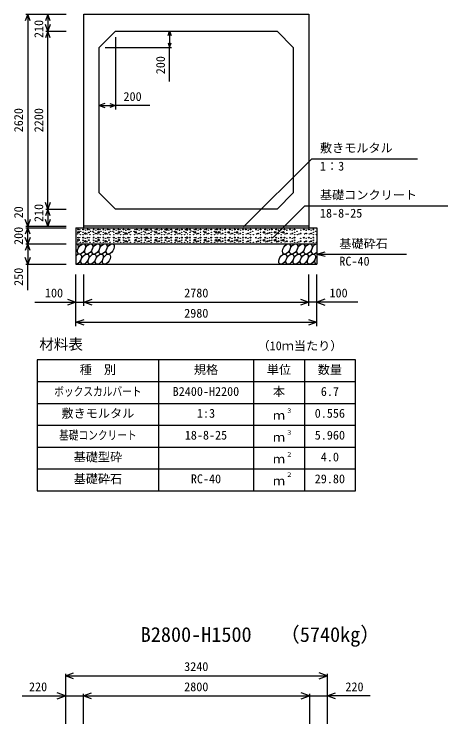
# Model space of a CAD drawing. Units: millimetres, scale not verified. Extents: x -100800 to 100800, y -35640 to 35640.
# Drawn here: x 4926 to 10290, y 268 to 9040 of the extents above; entities that cross this region are included whole.
import ezdxf
from ezdxf.enums import TextEntityAlignment as Align

# ---------------------------------------------------------------- set-up
doc = ezdxf.new("R2010")
doc.units = ezdxf.units.MM
doc.header["$LTSCALE"] = 120
for name, color, linetype, lineweight in [('0-0_DIM', 7, 'Continuous', 25), ('0-2_HATCH', 6, 'Continuous', 25), ('0-3_HYO', 3, 'Continuous', 25), ('0-4_HYO2', 4, 'Continuous', 25), ('0-5_OUTLINE', 3, 'Continuous', 25), ('0-7_TXT', 7, 'Continuous', 25)]:
    doc.layers.add(name, color=color, linetype=linetype, lineweight=lineweight)
doc.styles.add('ＭＳ ゴシック', font='')
doc.styles.get('ＭＳ ゴシック').set_extended_font_data('MS Gothic')

msp = doc.modelspace()

# ---------------------------------------------------------------- linework, layer by layer
at = {"layer": '0-0_DIM'}
for p, q in [((5069, 9040.3), (5569.1, 9040.3)), ((5093, 9040.3), (5093, 6420.3)), ((5343, 9040.3), (5343, 8830.3)), ((5319, 8830.3), (5569.1, 8830.3)), ((5343, 6630.3), (5343, 8830.3)), ((6849.5, 8830.3), (6849.5, 8630.3)), ((6179.1, 8758.3), (6179.1, 7861.7)), ((6051.1, 8630.3), (6873.5, 8630.3)), ((6849.5, 8209.5), (6849.5, 8630.3)), ((5979.1, 7909.7), (6179.1, 7909.7)), ((6603.2, 7909.7), (6179.1, 7909.7)), ((8609, 7254.2), (7764.9, 6410.2)), ((8609, 7254.2), (9914.7, 7254.2)), ((8521.3, 6673.1), (8128.5, 6280.3)), ((8521.3, 6673.1), (10290.3, 6673.1)), ((5319, 6630.3), (5569.1, 6630.3)), ((5343, 6630.3), (5343, 6420.3)), ((5069, 6420.3), (5569.1, 6420.3)), ((5093, 6420.3), (5093, 6400.3)), ((5069, 6400.3), (5569.1, 6400.3)), ((5093, 6200.3), (5093, 6400.3)), ((5069, 6200.3), (5569.1, 6200.3)), ((5093, 6200.3), (5093, 5950.3)), ((8669.1, 6075.3), (8773.4, 6103.3)), ((8669.1, 6075.3), (9778, 6075.3)), ((8669.1, 6075.3), (8773.4, 6047.3)), ((5069, 5950.3), (5569.1, 5950.3)), ((5093, 5628.2), (5093, 5950.3)), ((5689.1, 5183.1), (5689.1, 5822.7)), ((5789.1, 5433.1), (5789.1, 5822.7)), ((8569.1, 5433.1), (8569.1, 5822.7)), ((8669.1, 5183.1), (8669.1, 5822.7)), ((5181.1, 5481.1), (5689.1, 5481.1)), ((5689.1, 5481.1), (5789.1, 5481.1)), ((5789.1, 5481.1), (8569.1, 5481.1)), ((5689.1, 5231.1), (8669.1, 5231.1)), ((5559.1, 886.6), (5559.1, 268)), ((8799.1, 886.6), (8799.1, 268)), ((5559.1, 862.6), (8799.1, 862.6)), ((5779.1, 636.6), (5779.1, 268)), ((8579.1, 636.6), (8579.1, 268)), ((5026.4, 612.6), (5559.1, 612.6)), ((9331.8, 612.6), (8799.1, 612.6))]:
    msp.add_line(p, q, dxfattribs=at)
for points in [[(5122.6, 8959.1), (5093, 9040.3), (5063.5, 8959.1)], [(5372.6, 8959.1), (5343, 9040.3), (5313.5, 8959.1)], [(5372.6, 8911.5), (5343, 8830.3), (5313.5, 8911.5)], [(5372.6, 8749.1), (5343, 8830.3), (5313.5, 8749.1)], [(6829.8, 8776.2), (6849.5, 8830.3), (6869.2, 8776.2)], [(6829.8, 8684.4), (6849.5, 8630.3), (6869.2, 8684.4)], [(6046.8, 7934.3), (5979.1, 7909.7), (6046.8, 7885)], [(6111.4, 7934.3), (6179.1, 7909.7), (6111.4, 7885)], [(5372.6, 6711.5), (5343, 6630.3), (5313.5, 6711.5)], [(5372.6, 6549.1), (5343, 6630.3), (5313.5, 6549.1)], [(5122.6, 6501.5), (5093, 6420.3), (5063.5, 6501.5)], [(5372.6, 6501.5), (5343, 6420.3), (5313.5, 6501.5)], [(5122.6, 6319.1), (5093, 6400.3), (5063.5, 6319.1)], [(5122.6, 6281.5), (5093, 6200.3), (5063.5, 6281.5)], [(5122.6, 6119.1), (5093, 6200.3), (5063.5, 6119.1)], [(5122.6, 6031.5), (5093, 5950.3), (5063.5, 6031.5)], [(5587.6, 5518), (5689.1, 5481.1), (5587.6, 5444.1)], [(5890.6, 5444.1), (5789.1, 5481.1), (5890.6, 5518)], [(8467.6, 5518), (8569.1, 5481.1), (8467.6, 5444.1)], [(9177.1, 5481.1), (8669.1, 5481.1), (8569.1, 5481.1)], [(8770.6, 5518), (8669.1, 5481.1), (8770.6, 5444.1)], [(5790.6, 5194.1), (5689.1, 5231.1), (5790.6, 5268)], [(8567.6, 5268), (8669.1, 5231.1), (8567.6, 5194.1)], [(5660.6, 825.7), (5559.1, 862.6), (5660.6, 899.6)], [(8697.6, 825.7), (8799.1, 862.6), (8697.6, 899.6)], [(5457.6, 575.7), (5559.1, 612.6), (5457.6, 649.6)], [(5880.6, 575.7), (5779.1, 612.6), (5880.6, 649.6)], [(8477.6, 575.7), (8579.1, 612.6), (8477.6, 649.6)], [(8900.6, 575.7), (8799.1, 612.6), (8900.6, 649.6)], [(5559.1, 612.6), (5779.1, 612.6), (8579.1, 612.6), (8799.1, 612.6)]]:
    msp.add_lwpolyline(points, dxfattribs=at)
at = {"layer": '0-2_HATCH'}
for centre, radius in [((5708.1, 6322.3), 2.5), ((5715.1, 6377.5), 5), ((5721.7, 6344.5), 10), ((5736.2, 6377.5), 2.5), ((5743.2, 6314.4), 2.5), ((5750.2, 6356.5), 2.5), ((5779.1, 6378.4), 5), ((5779.1, 6342.5), 2.5), ((5779.1, 6314.4), 2.5), ((5807.1, 6329.3), 10), ((5807.1, 6370.5), 2.5), ((5828.1, 6322.3), 2.5), ((5835.1, 6377.5), 5), ((5849.2, 6342.5), 5), ((5856.2, 6377.5), 2.5), ((5863.2, 6314.4), 2.5), ((5870.2, 6356.5), 2.5), ((5896.7, 6355.6), 2.5), ((5909.1, 6378.4), 5), ((5909.1, 6342.5), 2.5), ((5909.1, 6314.4), 2.5), ((5937.1, 6329.3), 5), ((5937.1, 6370.5), 2.5), ((5958.1, 6322.3), 2.5), ((5965.1, 6377.5), 5), ((5971.7, 6344.5), 10), ((5986.2, 6377.5), 2.5), ((5993.2, 6314.4), 2.5), ((6000.2, 6356.5), 2.5), ((6029.1, 6378.4), 5), ((6029.1, 6342.5), 2.5), ((6029.1, 6314.4), 2.5), ((6057.1, 6329.3), 10), ((6057.1, 6370.5), 2.5), ((6078.1, 6322.3), 2.5), ((6085.1, 6377.5), 5), ((6099.2, 6342.5), 5), ((6106.2, 6377.5), 2.5), ((6113.2, 6314.4), 2.5), ((6120.2, 6356.5), 2.5), ((6146.7, 6355.6), 2.5), ((6159.1, 6378.4), 5), ((6159.1, 6342.5), 2.5), ((6159.1, 6314.4), 2.5), ((6187.1, 6329.3), 5), ((6187.1, 6370.5), 2.5), ((6208.1, 6322.3), 2.5), ((6215.1, 6377.5), 5), ((6221.7, 6344.5), 10), ((6236.2, 6377.5), 2.5), ((6243.2, 6314.4), 2.5), ((6250.2, 6356.5), 2.5), ((6279.1, 6378.4), 5), ((6279.1, 6342.5), 2.5), ((6279.1, 6314.4), 2.5), ((6307.1, 6329.3), 10), ((6307.1, 6370.5), 2.5), ((6328.1, 6322.3), 2.5), ((6335.1, 6377.5), 5), ((6349.2, 6342.5), 5), ((6356.2, 6377.5), 2.5), ((6363.2, 6314.4), 2.5), ((6370.2, 6356.5), 2.5), ((6408, 6356.5), 2.5), ((6415, 6314.4), 2.5), ((6429, 6342.5), 10), ((6422, 6377.5), 2.5), ((6443.1, 6377.5), 5), ((6450.1, 6322.3), 2.5), ((6471.1, 6329.3), 5), ((6471.1, 6370.5), 2.5), ((6499.1, 6378.4), 5), ((6499.1, 6342.5), 2.5), ((6499.1, 6314.4), 2.5), ((6528, 6356.5), 2.5), ((6535, 6314.4), 2.5), ((6542, 6377.5), 2.5), ((6549, 6342.5), 5), ((6563.1, 6377.5), 10), ((6570.1, 6322.3), 2.5), ((6591.1, 6329.3), 5), ((6591.1, 6370.5), 2.5), ((6619.1, 6378.4), 5), ((6619.1, 6342.5), 2.5), ((6619.1, 6314.4), 2.5), ((6630.5, 6360.8), 2.5), ((6658, 6356.5), 2.5), ((6665, 6314.4), 2.5), ((6679, 6342.5), 10), ((6672, 6377.5), 2.5), ((6693.1, 6377.5), 5), ((6700.1, 6322.3), 2.5), ((6721.1, 6329.3), 5), ((6721.1, 6370.5), 2.5), ((6749.1, 6378.4), 5), ((6749.1, 6342.5), 2.5), ((6749.1, 6314.4), 2.5), ((6778, 6356.5), 2.5), ((6785, 6314.4), 2.5), ((6792, 6377.5), 2.5), ((6799, 6342.5), 5), ((6813.1, 6377.5), 10), ((6820.1, 6322.3), 2.5), ((6841.1, 6329.3), 5), ((6841.1, 6370.5), 2.5), ((6869.1, 6378.4), 5), ((6869.1, 6342.5), 2.5), ((6869.1, 6314.4), 2.5), ((6880.5, 6360.8), 2.5), ((6908, 6356.5), 2.5), ((6915, 6314.4), 2.5), ((6929, 6342.5), 10), ((6922, 6377.5), 2.5), ((6943.1, 6377.5), 5), ((6950.1, 6322.3), 2.5), ((6971.1, 6329.3), 5), ((6971.1, 6370.5), 2.5), ((6999.1, 6378.4), 5), ((6999.1, 6342.5), 2.5), ((6999.1, 6314.4), 2.5), ((7028, 6356.5), 2.5), ((7035, 6314.4), 2.5), ((7042, 6377.5), 2.5), ((7049, 6342.5), 5), ((7063.1, 6377.5), 10), ((7070.1, 6322.3), 2.5), ((7101, 6378.4), 5), ((7101, 6342.5), 2.5), ((7101, 6314.4), 2.5), ((7112.3, 6360.8), 2.5), ((7139.8, 6356.5), 2.5), ((7146.8, 6314.4), 2.5), ((7160.9, 6342.5), 10), ((7153.9, 6377.5), 2.5), ((7174.9, 6377.5), 5), ((7181.9, 6322.3), 2.5), ((7202.9, 6329.3), 5), ((7202.9, 6370.5), 2.5), ((7231, 6378.4), 5), ((7231, 6342.5), 2.5), ((7231, 6314.4), 2.5), ((7267.9, 6356.5), 2.5), ((7274.9, 6314.4), 2.5), ((7288.9, 6342.5), 10), ((7281.9, 6377.5), 2.5), ((7302.9, 6377.5), 5), ((7310, 6322.3), 2.5), ((7331, 6329.3), 5), ((7331, 6370.5), 2.5), ((7363.9, 6378.4), 5), ((7363.9, 6342.5), 2.5), ((7363.9, 6314.4), 2.5), ((7400.8, 6356.5), 2.5), ((7407.8, 6314.4), 2.5), ((7421.9, 6342.5), 10), ((7414.8, 6377.5), 2.5), ((7435.9, 6377.5), 5), ((7442.9, 6322.3), 2.5), ((7462.5, 6342.5), 10), ((7476.5, 6377.5), 5), ((7483.6, 6322.3), 2.5), ((7504.6, 6329.3), 5), ((7504.6, 6370.5), 2.5), ((7537.5, 6378.4), 5), ((7537.5, 6342.5), 2.5), ((7537.5, 6314.4), 2.5), ((7579.4, 6342.5), 10), ((7593.4, 6377.5), 5), ((7600.4, 6322.3), 2.5), ((7621.4, 6329.3), 5), ((7621.4, 6370.5), 2.5), ((7654.3, 6378.4), 5), ((7654.3, 6342.5), 2.5), ((7654.3, 6314.4), 2.5), ((7682.1, 6342.5), 10), ((7696.1, 6377.5), 5), ((7703.1, 6322.3), 2.5), ((7724.1, 6329.3), 5), ((7724.1, 6370.5), 2.5), ((7757, 6378.4), 5), ((7757, 6342.5), 2.5), ((7757, 6314.4), 2.5), ((7792.3, 6377.5), 5), ((7799.3, 6322.3), 2.5), ((7820.3, 6329.3), 5), ((7820.3, 6370.5), 2.5), ((7848.4, 6378.4), 5), ((7848.4, 6342.5), 2.5), ((7848.4, 6314.4), 2.5), ((7877.2, 6356.5), 2.5), ((7884.2, 6314.4), 2.5), ((7917.1, 6377.5), 5), ((7924.1, 6322.3), 2.5), ((7945.1, 6329.3), 5), ((7945.1, 6370.5), 2.5), ((7973.2, 6378.4), 5), ((7973.2, 6342.5), 2.5), ((7973.2, 6314.4), 2.5), ((8016.5, 6342.5), 10), ((8030.5, 6377.5), 5), ((8037.5, 6322.3), 2.5), ((8058.6, 6329.3), 5), ((8058.6, 6370.5), 2.5), ((8084.7, 6336.3), 5), ((8084.7, 6377.5), 2.5), ((8112, 6378.4), 5), ((8112, 6342.5), 2.5), ((8112, 6314.4), 2.5), ((8153.9, 6342.5), 10), ((8167.9, 6377.5), 5), ((8175, 6322.3), 2.5), ((8196, 6329.3), 5), ((8196, 6370.5), 2.5), ((8228.9, 6378.4), 5), ((8228.9, 6342.5), 2.5), ((8228.9, 6314.4), 2.5), ((8256.6, 6342.5), 10), ((8270.6, 6377.5), 5), ((8277.6, 6322.3), 2.5), ((8298.7, 6329.3), 5), ((8298.7, 6370.5), 2.5), ((8338.4, 6377.5), 5), ((8345.4, 6322.3), 2.5), ((8366.4, 6329.3), 5), ((8366.4, 6370.5), 2.5), ((8394.5, 6378.4), 5), ((8394.5, 6342.5), 2.5), ((8394.5, 6314.4), 2.5), ((8423.4, 6356.5), 2.5), ((8430.4, 6314.4), 2.5), ((8449.4, 6322.3), 2.5), ((8470.4, 6329.3), 5), ((8470.4, 6370.5), 2.5), ((8510.2, 6377.5), 5), ((8517.2, 6322.3), 2.5), ((8538.2, 6329.3), 5), ((8538.2, 6370.5), 2.5), ((8571.3, 6377.5), 5), ((8578.3, 6322.3), 2.5), ((8599.3, 6329.3), 5), ((8599.3, 6370.5), 2.5), ((8627.3, 6378.4), 5), ((8627.3, 6342.5), 2.5), ((8627.3, 6314.4), 2.5), ((8656.2, 6356.5), 2.5), ((8663.2, 6314.4), 2.5), ((5708.1, 6226.2), 2.5), ((5715.1, 6277.5), 5), ((5721.7, 6248.4), 10), ((5736.2, 6277.5), 2.5), ((5779.1, 6278.4), 5), ((5779.1, 6246.4), 2.5), ((5807.1, 6233.2), 10), ((5807.1, 6270.5), 2.5), ((5828.1, 6226.2), 2.5), ((5835.1, 6277.5), 5), ((5849.2, 6246.4), 5), ((5856.2, 6277.5), 2.5), ((5909.1, 6278.4), 5), ((5909.1, 6246.4), 2.5), ((5937.1, 6233.2), 5), ((5937.1, 6270.5), 2.5), ((5958.1, 6226.2), 2.5), ((5965.1, 6277.5), 5), ((5971.7, 6248.4), 10), ((5986.2, 6277.5), 2.5), ((6029.1, 6278.4), 5), ((6029.1, 6246.4), 2.5), ((6057.1, 6233.2), 10), ((6057.1, 6270.5), 2.5), ((6078.1, 6226.2), 2.5), ((6085.1, 6277.5), 5), ((6099.2, 6246.4), 5), ((6106.2, 6277.5), 2.5), ((6159.1, 6278.4), 5), ((6159.1, 6246.4), 2.5), ((6187.1, 6233.2), 5), ((6187.1, 6270.5), 2.5), ((6208.1, 6226.2), 2.5), ((6215.1, 6277.5), 5), ((6221.7, 6248.4), 10), ((6236.2, 6277.5), 2.5), ((6279.1, 6278.4), 5), ((6279.1, 6246.4), 2.5), ((6307.1, 6233.2), 10), ((6307.1, 6270.5), 2.5), ((6328.1, 6226.2), 2.5), ((6335.1, 6277.5), 5), ((6349.2, 6246.4), 5), ((6356.2, 6277.5), 2.5), ((6429, 6246.4), 10), ((6422, 6277.5), 2.5), ((6443.1, 6277.5), 5), ((6450.1, 6226.2), 2.5), ((6471.1, 6233.2), 5), ((6471.1, 6270.5), 2.5), ((6499.1, 6278.4), 5), ((6499.1, 6246.4), 2.5), ((6542, 6277.5), 2.5), ((6549, 6246.4), 5), ((6563.1, 6277.5), 10), ((6570.1, 6226.2), 2.5), ((6591.1, 6233.2), 5), ((6591.1, 6270.5), 2.5), ((6619.1, 6278.4), 5), ((6619.1, 6246.4), 2.5), ((6679, 6246.4), 10), ((6672, 6277.5), 2.5), ((6693.1, 6277.5), 5), ((6700.1, 6226.2), 2.5), ((6721.1, 6233.2), 5), ((6721.1, 6270.5), 2.5), ((6749.1, 6278.4), 5), ((6749.1, 6246.4), 2.5), ((6792, 6277.5), 2.5), ((6799, 6246.4), 5), ((6813.1, 6277.5), 10), ((6820.1, 6226.2), 2.5), ((6841.1, 6233.2), 5), ((6841.1, 6270.5), 2.5), ((6869.1, 6278.4), 5), ((6869.1, 6246.4), 2.5), ((6929, 6246.4), 10), ((6922, 6277.5), 2.5), ((6943.1, 6277.5), 5), ((6950.1, 6226.2), 2.5), ((6971.1, 6233.2), 5), ((6971.1, 6270.5), 2.5), ((6999.1, 6278.4), 5), ((6999.1, 6246.4), 2.5), ((7042, 6277.5), 2.5), ((7049, 6246.4), 5), ((7063.1, 6277.5), 10), ((7070.1, 6226.2), 2.5), ((7101, 6278.4), 5), ((7101, 6246.4), 2.5), ((7160.9, 6246.4), 10), ((7153.9, 6277.5), 2.5), ((7174.9, 6277.5), 5), ((7181.9, 6226.2), 2.5), ((7202.9, 6233.2), 5), ((7202.9, 6270.5), 2.5), ((7231, 6278.4), 5), ((7231, 6246.4), 2.5), ((7288.9, 6246.4), 10), ((7281.9, 6277.5), 2.5), ((7302.9, 6277.5), 5), ((7310, 6226.2), 2.5), ((7331, 6233.2), 5), ((7331, 6270.5), 2.5), ((7363.9, 6278.4), 5), ((7363.9, 6246.4), 2.5), ((7421.9, 6246.4), 10), ((7414.8, 6277.5), 2.5), ((7435.9, 6277.5), 5), ((7442.9, 6226.2), 2.5), ((7462.5, 6246.4), 10), ((7476.5, 6277.5), 5), ((7483.6, 6226.2), 2.5), ((7504.6, 6233.2), 5), ((7504.6, 6270.5), 2.5), ((7537.5, 6278.4), 5), ((7537.5, 6246.4), 2.5), ((7579.4, 6246.4), 10), ((7593.4, 6277.5), 5), ((7600.4, 6226.2), 2.5), ((7621.4, 6233.2), 5), ((7621.4, 6270.5), 2.5), ((7654.3, 6278.4), 5), ((7654.3, 6246.4), 2.5), ((7682.1, 6246.4), 10), ((7696.1, 6277.5), 5), ((7703.1, 6226.2), 2.5), ((7724.1, 6233.2), 5), ((7724.1, 6270.5), 2.5), ((7757, 6278.4), 5), ((7757, 6246.4), 2.5), ((7792.3, 6277.5), 5), ((7799.3, 6226.2), 2.5), ((7820.3, 6233.2), 5), ((7820.3, 6270.5), 2.5), ((7848.4, 6278.4), 5), ((7848.4, 6246.4), 2.5), ((7917.1, 6277.5), 5), ((7924.1, 6226.2), 2.5), ((7945.1, 6233.2), 5), ((7945.1, 6270.5), 2.5), ((7973.2, 6278.4), 5), ((7973.2, 6246.4), 2.5), ((8016.5, 6246.4), 10), ((8030.5, 6277.5), 5), ((8037.5, 6226.2), 2.5), ((8058.6, 6233.2), 5), ((8058.6, 6270.5), 2.5), ((8084.7, 6240.2), 5), ((8084.7, 6277.5), 2.5), ((8112, 6278.4), 5), ((8112, 6246.4), 2.5), ((8153.9, 6246.4), 10), ((8167.9, 6277.5), 5), ((8175, 6226.2), 2.5), ((8196, 6233.2), 5), ((8196, 6270.5), 2.5), ((8228.9, 6278.4), 5), ((8228.9, 6246.4), 2.5), ((8256.6, 6246.4), 10), ((8270.6, 6277.5), 5), ((8277.6, 6226.2), 2.5), ((8298.7, 6233.2), 5), ((8298.7, 6270.5), 2.5), ((8338.4, 6277.5), 5), ((8345.4, 6226.2), 2.5), ((8366.4, 6233.2), 5), ((8366.4, 6270.5), 2.5), ((8394.5, 6278.4), 5), ((8394.5, 6246.4), 2.5), ((8449.4, 6226.2), 2.5), ((8470.4, 6233.2), 5), ((8470.4, 6270.5), 2.5), ((8510.2, 6277.5), 5), ((8517.2, 6226.2), 2.5), ((8538.2, 6233.2), 5), ((8538.2, 6270.5), 2.5), ((8571.3, 6277.5), 5), ((8578.3, 6226.2), 2.5), ((8599.3, 6233.2), 5), ((8599.3, 6270.5), 2.5), ((8627.3, 6278.4), 5), ((8627.3, 6246.4), 2.5), ((5743.2, 6218.4), 2.5), ((5779.1, 6218.4), 2.5), ((5863.2, 6218.4), 2.5), ((5909.1, 6218.4), 2.5), ((5993.2, 6218.4), 2.5), ((6029.1, 6218.4), 2.5), ((6113.2, 6218.4), 2.5), ((6159.1, 6218.4), 2.5), ((6243.2, 6218.4), 2.5), ((6279.1, 6218.4), 2.5), ((6363.2, 6218.4), 2.5), ((6415, 6218.4), 2.5), ((6499.1, 6218.4), 2.5), ((6535, 6218.4), 2.5), ((6619.1, 6218.4), 2.5), ((6665, 6218.4), 2.5), ((6749.1, 6218.4), 2.5), ((6785, 6218.4), 2.5), ((6869.1, 6218.4), 2.5), ((6915, 6218.4), 2.5), ((6999.1, 6218.4), 2.5), ((7035, 6218.4), 2.5), ((7101, 6218.4), 2.5), ((7146.8, 6218.4), 2.5), ((7231, 6218.4), 2.5), ((7274.9, 6218.4), 2.5), ((7363.9, 6218.4), 2.5), ((7407.8, 6218.4), 2.5), ((7537.5, 6218.4), 2.5), ((7654.3, 6218.4), 2.5), ((7757, 6218.4), 2.5), ((7848.4, 6218.4), 2.5), ((7884.2, 6218.4), 2.5), ((7973.2, 6218.4), 2.5), ((8112, 6218.4), 2.5), ((8228.9, 6218.4), 2.5), ((8394.5, 6218.4), 2.5), ((8430.4, 6218.4), 2.5), ((8627.3, 6218.4), 2.5), ((8663.2, 6218.4), 2.5)]:
    msp.add_circle(centre, radius, dxfattribs=at)
for centre, start_param, end_param in [((5670.8, 6137.8), 4.335544, 6.724593), ((8649.8, 6137.8), 0.419949, 4.357003), ((5712.3, 6012.8), 3.496422, 7.58605), ((8691.4, 6012.8), 1.28053, 3.496422)]:
    msp.add_ellipse(centre, major_axis=(36.4, 58.9), ratio=0.5792, start_param=start_param, end_param=end_param, dxfattribs=at)
for centre in [(5759.5, 6137.8), (5848.2, 6137.8), (5936.9, 6137.8), (6025.6, 6137.8), (6114.3, 6137.8), (8295, 6137.8), (8383.7, 6137.8), (8472.4, 6137.8), (8561.1, 6137.8), (5801, 6012.8), (5889.7, 6012.8), (5978.4, 6012.8), (6067.1, 6012.8), (8247.9, 6012.8), (8336.6, 6012.8), (8425.3, 6012.8), (8514, 6012.8), (8602.7, 6012.8)]:
    msp.add_ellipse(centre, major_axis=(36.4, 58.9), ratio=0.5792, dxfattribs=at)
at = {"layer": '0-3_HYO'}
for p, q in [((6711.6, 4768.6), (6711.6, 3148.6)), ((7886.6, 4768.6), (7886.6, 3148.6)), ((8516.6, 4768.6), (8516.6, 3148.6)), ((5211.6, 4498.6), (9146.6, 4498.6))]:
    msp.add_line(p, q, dxfattribs=at)
msp.add_lwpolyline([(5211.6, 3148.6), (9146.6, 3148.6), (9146.6, 4768.6), (5211.6, 4768.6)], close=True, dxfattribs=at)
at = {"layer": '0-4_HYO2'}
for p, q in [((5211.6, 4228.6), (9146.6, 4228.6)), ((5211.6, 3958.6), (9146.6, 3958.6)), ((5211.6, 3688.6), (9146.6, 3688.6)), ((5211.6, 3418.6), (9146.6, 3418.6))]:
    msp.add_line(p, q, dxfattribs=at)
at = {"layer": '0-5_OUTLINE'}
for p, q in [((5789.1, 6400.3), (5789.1, 9040.3)), ((6179.1, 8830.3), (5979.1, 8630.3)), ((6179.1, 8830.3), (8179.1, 8830.3)), ((8379.1, 8630.3), (8179.1, 8830.3)), ((5979.1, 6830.3), (5979.1, 8630.3)), ((8379.1, 8630.3), (8379.1, 6830.3)), ((6179.1, 6630.3), (5979.1, 6830.3)), ((8379.1, 6830.3), (8179.1, 6630.3)), ((8179.1, 6630.3), (6179.1, 6630.3)), ((8569.1, 6420.3), (5789.1, 6420.3)), ((5689.1, 6400.3), (5689.1, 5950.3)), ((5689.1, 6400.3), (8669.1, 6400.3)), ((8669.1, 6400.3), (8669.1, 5950.3)), ((5689.1, 6200.3), (8669.1, 6200.3)), ((5689.1, 5950.3), (8669.1, 5950.3))]:
    msp.add_line(p, q, dxfattribs=at)
msp.add_lwpolyline([(5789.1, 9040.3), (8569.1, 9040.3), (8569.1, 6400.3)], dxfattribs=at)

# ---------------------------------------------------------------- texts
at = {"layer": '0-0_DIM', "style": 'ＭＳ ゴシック'}
for s, p in [('210', (5318, 8745.6)), ('200', (6824.5, 8298)), ('2620', (5068, 7580.3)), ('2200', (5318, 7580.3)), ('210', (5318, 6471.1)), ('20', (5068, 6516.2)), ('200', (5068, 6187.8)), ('250', (5068, 5681.5))]:
    msp.add_text(s, height=110, rotation=90, dxfattribs=at).set_placement(p, align=Align.BOTTOM_LEFT)
for s, p in [('200', (6278.3, 7934.7)), ('敷きモルタル', (8708.6, 7299.2)), ('1：3', (8708.6, 7074)), ('基礎コンクリート', (8708.6, 6718)), ('18-8-25', (8708.6, 6492.9)), ('基礎砕石', (8948.3, 6116.5)), ('RC-40', (8948.3, 5898.9)), ('100', (5306.7, 5506.1)), ('2780', (7029.1, 5506.1)), ('100', (8826.5, 5506.1)), ('2980', (7029.1, 5256.1)), ('3240', (7029.1, 887.6)), ('220', (5109.8, 637.6)), ('2800', (7029.1, 637.6)), ('220', (9023.4, 637.6))]:
    msp.add_text(s, height=110, dxfattribs=at).set_placement(p, align=Align.BOTTOM_LEFT)
at = {"layer": '0-7_TXT', "style": 'ＭＳ ゴシック'}
for s, height, p in [('材料表', 132, (5236.6, 4853.6)), ('（10ｍ当たり）', 110, (7936.6, 4853.6)), ('種\u3000別', 110, (5736.6, 4558.6)), ('規格', 110, (7149.1, 4558.6)), ('単位', 110, (8051.6, 4558.6)), ('数量', 110, (8681.6, 4558.6)), ('B2400-H2200', 110, (6886.6, 4288.6)), ('本', 110, (8126.6, 4288.6)), ('6.7', 110, (8719.1, 4288.6)), ('敷きモルタル', 110, (5511.6, 4018.6)), ('1:3', 110, (7186.6, 4018.6)), ('３', 55, (8290.5, 4094.5)), ('0.556', 110, (8644.1, 4018.6)), ('ｍ', 110, (8126.6, 3993.6)), ('18-8-25', 110, (7036.6, 3748.6)), ('３', 55, (8290.5, 3824.5)), ('5.960', 110, (8644.1, 3748.6)), ('ｍ', 110, (8126.6, 3723.6)), ('基礎型砕', 110, (5661.6, 3478.6)), ('２', 55, (8290.5, 3554.5)), ('4.0', 110, (8719.1, 3478.6)), ('ｍ', 110, (8126.6, 3453.6)), ('基礎砕石', 110, (5661.6, 3208.6)), ('RC-40', 110, (7111.6, 3208.6)), ('２', 55, (8290.5, 3304.5)), ('29.80', 110, (8644.1, 3208.6)), ('ｍ', 110, (8126.6, 3183.6)), ('（5740kg）', 183.3, (8209.3, 1225.3)), ('B2800-H1500', 183.3, (6491.6, 1225.3))]:
    msp.add_text(s, height=height, dxfattribs=at).set_placement(p, align=Align.BOTTOM_LEFT)
at = {"layer": '0-7_TXT', "style": 'ＭＳ ゴシック', "width": 0.8}
for s, p in [('ボックスカルバート', (5421.6, 4288.6)), ('基礎コンクリート', (5481.6, 3748.6))]:
    msp.add_text(s, height=110, dxfattribs=at).set_placement(p, align=Align.BOTTOM_LEFT)

doc.saveas('drawing.dxf')
